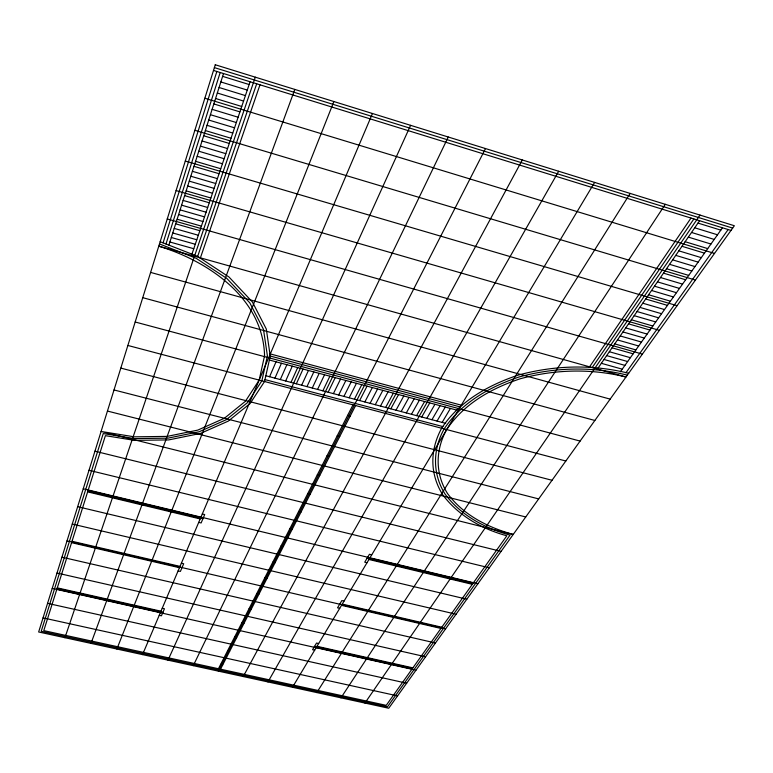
<?xml version="1.0" encoding="UTF-8"?>
<svg xmlns="http://www.w3.org/2000/svg" width="773" height="773" viewBox="0 0 773 773"><rect width="100%" height="100%" fill="white"/><g stroke="black" fill="none" stroke-linecap="round" stroke-linejoin="round"><path stroke-width="1.16" d="M163.084 242.857L216.846 71.474M165.982 243.988L220.189 72.507M168.881 245.118L223.523 73.532M191.946 254.143L250.085 81.745M64.922 637.715L255.293 77.174M197.656 256.414L256.694 83.793M200.304 258.153L259.989 84.808M90.992 643.387L294.822 89.426M116.858 649.02L333.878 101.543M142.532 654.615L372.46 113.505M269.584 376.722L276.029 361.812M274.956 378.142L281.459 363.262M280.309 379.562L286.87 364.711M285.662 380.983L292.281 366.151M291.006 382.393L297.682 367.6M168.002 660.161L410.589 125.332M296.339 383.804L303.064 369.04M301.654 385.215L308.446 370.48M306.968 386.626L313.819 371.91M312.282 388.027L319.181 373.349M317.577 389.428L324.534 374.779M322.863 390.829L329.878 376.209M193.279 665.669L448.263 137.014M328.139 392.23L335.221 377.63M333.414 393.621L340.545 379.06M338.68 395.013L345.86 380.48M343.927 396.404L351.174 381.901M349.174 397.795L356.469 383.311M354.411 399.187L361.764 384.732M218.43 668.732L353 404.859M218.363 671.128L485.502 148.561M220.518 669.186L355.609 405.545M359.638 400.569L367.049 386.142M364.856 401.95L372.325 387.553M370.074 403.332L377.591 388.964M375.272 404.704L382.848 390.365M380.471 406.086L388.094 391.766M385.65 407.458L393.331 393.167M243.253 676.549L522.297 159.972M390.829 408.82L398.568 394.568M395.998 410.192L403.786 395.96M401.158 411.565L409.004 397.361M406.308 412.927L414.212 398.752M411.458 414.289L419.41 400.134M416.589 415.642L424.599 401.525M267.96 681.931L558.666 171.248M421.72 417.005L429.778 402.907M426.841 418.357L434.948 404.289M431.952 419.71L440.108 405.67M437.054 421.063L445.267 407.052M442.146 422.416L450.417 408.424M292.474 687.274L594.621 182.399M316.814 692.579L630.15 193.414M340.961 697.835L665.282 204.314M589.393 367.098L691.004 218.063M592.543 367.049L693.874 218.952M364.943 703.053L700.009 215.078M598.138 367.977L699.613 220.72M620.361 371.823L722.465 227.793M625.908 372.789L728.147 229.542M628.671 373.262C592.263 364.151 554.173 365.233 518.055 375.156C488.149 385.225 459.355 401.313 441.634 428.242C429.875 449.809 429.604 473.791 442.745 494.817C458.495 515.736 481.859 528.983 506.837 535.786L386.229 705.343L43.781 630.623L105.399 435.663L134.589 440.368L168.678 439.914L200.487 433.431L228.19 421.15L250.075 403.574L264.53 381.524L270.25 356.169L266.308 329.027L252.394 301.963L229.001 277.024L197.502 256.317L160.175 241.717M627.328 375.147C591.693 366.247 554.415 367.291 519.07 376.982C489.773 386.829 461.568 402.569 444.166 428.909C432.619 449.673 432.32 473.888 445.122 494.16C460.95 515.417 484.864 528.22 510.025 535.119L387.486 706.793L41.211 631.309L103.244 433.566L134.463 438.6L167.915 438.156L199.125 431.778L226.286 419.71L247.718 402.453L261.854 380.818L267.41 355.947L263.487 329.366L249.814 302.861L226.866 278.464L196.013 258.221L159.48 243.959M220.663 664.345L222.759 664.809M43.046 617.878L397.583 695.884M47.568 603.355L406.666 683.206M227.484 650.963L229.61 651.436M234.499 637.213L236.654 637.686M241.717 623.057L243.901 623.55M162.224 608.264L164.446 608.766L161.441 615.81L159.228 615.318M318.66 643.532L316.534 643.049L312.563 649.707L314.679 650.18M57.289 587.866L160.977 611.192M316.998 646.296L412.888 667.862M57.096 588.495L162.939 612.303M314.543 646.392L412.492 668.423M56.893 589.132L160.465 612.409M316.312 647.436L412.106 668.974M52.216 588.417L416 670.172M57.009 573.035L425.604 656.77M249.148 608.506L251.351 609.008M256.781 593.519L259.023 594.031M61.937 557.188L435.47 642.991M181.375 563.198L183.694 563.739L180.409 571.411L178.109 570.88M344.053 601.094L341.85 600.582L337.53 607.82L339.724 608.322M72.015 541.284L180.022 566.387M342.255 604.1L441.789 627.232M67.019 540.868L445.625 628.816M71.58 542.665L179.452 567.711M341.511 605.346L440.939 628.43M264.656 578.088L266.927 578.619M272.763 562.193L275.062 562.734M72.266 524.046L456.07 614.235M77.667 506.692L466.824 599.22M198.719 522.384L201.115 522.963L204.7 514.557L202.294 513.977M367.011 562.734L364.73 562.193L369.436 554.289L371.726 554.84M281.121 545.806L283.449 546.366M83.242 488.778L477.898 583.76M88.112 490.362L200.806 517.475M369.765 558.125L473.24 583.016M87.871 491.116L202.903 518.78M367.069 558.251L472.776 583.673M87.639 491.87L200.188 518.925M368.953 559.488L472.313 584.33M289.73 528.916L292.097 529.486M298.62 511.494L301.016 512.074M89.001 470.293L489.319 567.817M94.944 451.2L501.078 551.391M307.789 493.503L310.224 494.111M317.268 474.931L319.732 475.55M107.447 411.062L525.737 516.963M327.056 455.741L329.559 456.379M114.018 389.959L538.665 498.914M337.173 435.904L339.714 436.561M120.82 368.103L552.019 480.275M347.637 415.381L350.217 416.067M265.835 375.736L445.692 423.353M264.965 379.601L442.977 426.619M127.864 345.463L565.826 461.008M269.912 353.821L461.665 405.274M270.231 356.034L459.539 406.762M135.178 322.003L580.098 441.083M269.381 360.034L456.698 410.105M142.754 297.673L594.862 420.473M150.619 272.415L610.148 399.129M172.756 232.973L196.796 239.765M606.66 355.619L627.647 361.542M171.316 237.504L195.279 244.258M604.003 359.474L624.932 365.378M169.876 241.997L193.772 248.722M601.355 363.31L622.236 369.185M167.268 218.923L642.392 354.111M175.664 223.822L199.849 230.702M612.032 347.821L633.126 353.812M174.205 228.412L198.313 235.243M609.337 351.734L630.381 357.696M178.621 214.556L202.951 221.513M617.463 339.936L638.672 345.995M177.133 219.213L201.395 226.122M614.738 343.888L635.889 349.918M183.114 200.429L207.676 207.502M625.744 327.916L647.127 334.071M181.607 205.174L206.091 212.198M622.97 331.946L644.286 338.072M180.109 209.879L204.516 216.875M620.207 335.955L641.474 342.043M186.167 190.854L210.874 198.004M631.357 319.78L652.837 326.003M176.099 190.564L659.417 330.351M184.641 195.656L209.27 202.768M628.536 323.858L649.977 330.052M189.259 181.143L214.121 188.38M637.029 311.538L658.635 317.838M187.704 186.013L212.498 193.211M634.179 315.674L655.726 321.935M192.39 171.306L217.406 178.631M642.778 303.2L664.5 309.558M190.815 176.234L215.764 183.52M639.899 307.383L661.553 313.712M197.173 156.291L222.431 163.75M651.542 290.484L673.438 296.958M195.569 161.325L220.74 168.746M648.605 294.755L670.433 301.18M185.298 161.045L677.08 305.683M193.975 166.33L219.068 173.703M645.677 298.987L667.457 305.383M200.41 146.107L225.832 153.663M657.475 281.874L679.486 288.416M198.787 151.218L224.122 158.726M654.499 286.194L676.452 292.696M203.705 135.787L229.281 143.43M663.485 273.149L685.622 279.768M202.053 140.966L227.552 148.561M660.471 277.526L682.54 284.106M207.029 125.323L232.779 133.062M669.573 264.318L691.825 271.004M205.357 130.569L231.021 138.261M666.519 268.753L688.714 275.401M194.873 130.299L695.429 280.058M210.411 114.704L236.325 122.54M675.747 255.361L698.125 262.134M208.72 120.037L234.548 127.816M672.645 259.854L694.966 266.579M204.855 98.229L714.513 253.428M213.841 103.94L239.92 111.872M681.989 246.297L704.493 253.138M212.121 109.341L238.123 117.225M678.858 250.848L701.295 257.651M217.319 93.021L243.572 101.06M688.328 237.108L710.957 244.026M215.57 98.5L241.746 106.481M685.149 241.717L707.71 248.597M220.846 81.948L247.273 90.083M694.743 227.793L717.499 234.799M219.078 87.504L245.418 95.591M691.526 232.46L714.213 239.427M214.392 67.609L732.669 228.083M213.503 70.44L730.987 230.422M222.624 76.353L249.148 84.537M697.99 223.088L720.803 230.132M264.559 355.735L259.177 380.103L245.36 401.332L224.383 418.27L197.753 430.126L167.161 436.397L134.338 436.832L101.089 431.469L513.214 534.452C487.889 527.428 463.404 515.108 447.509 493.503C434.996 473.617 435.354 449.896 446.697 429.575C463.781 403.825 491.396 388.423 520.084 378.809C554.666 369.339 591.132 368.325 625.975 377.021L158.784 246.191C208.797 261.342 263.052 298.281 264.559 355.735M215.271 64.758L38.65 631.985L388.732 708.242L734.35 225.735L215.271 64.758"/></g></svg>
